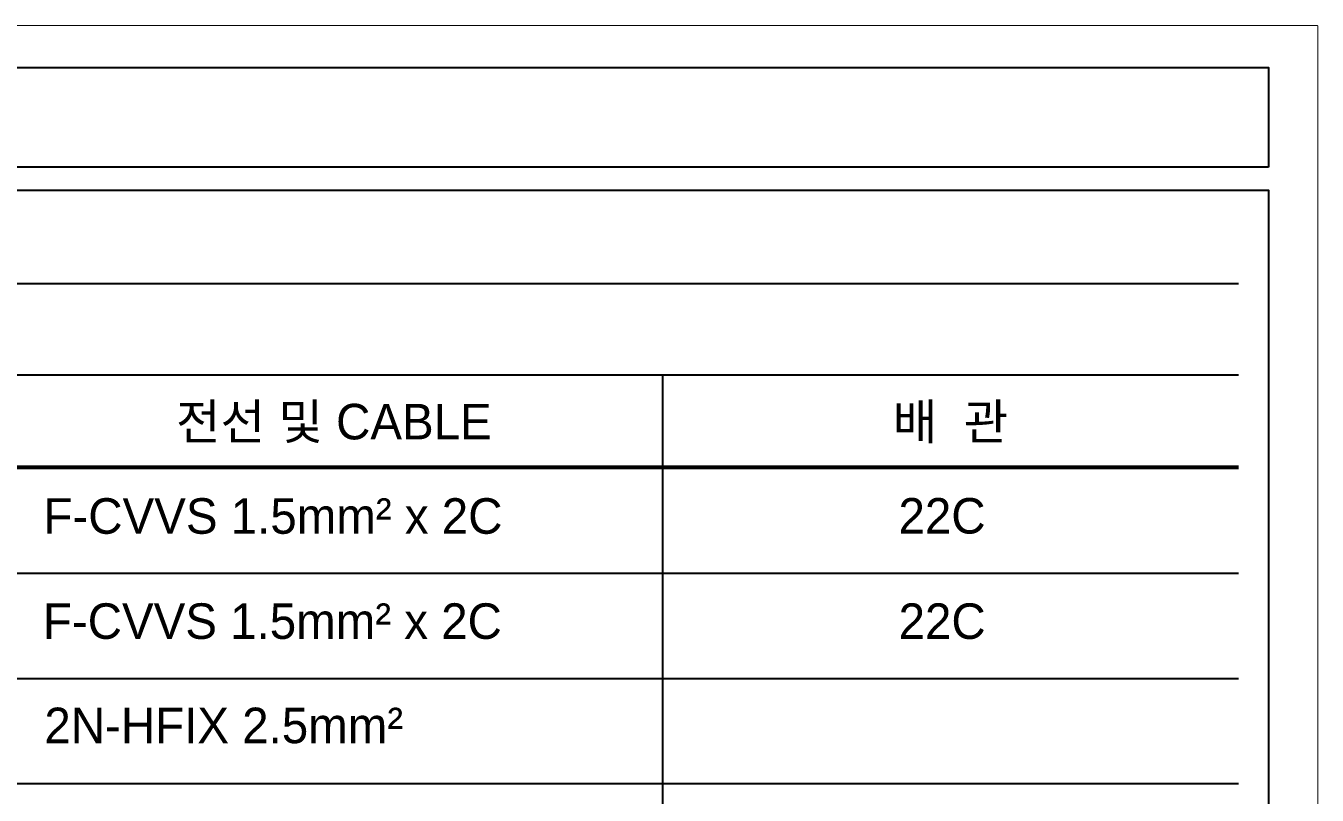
# Model space of a CAD drawing. Header units: millimetres. Extents: x 1282755 to 1285234, y -1758265 to -1757672.
# Drawn here: x 1284184.8 to 1284256.5, y -1757863.5 to -1757820.8 of the extents above; entities that cross this region are included whole.
import ezdxf
from ezdxf.enums import TextEntityAlignment as Align

# ---------------------------------------------------------------- set-up
doc = ezdxf.new("R2010")
doc.units = ezdxf.units.MM
doc.layers.add('MR', color=7, linetype='Continuous')
doc.styles.add('새굴림', font='NGULIM.TTF')

msp = doc.modelspace()

# ---------------------------------------------------------------- linework, layer by layer
at = {"layer": 'MR'}
msp.add_lwpolyline([(1284126.303, -1757820.83), (1284256.493, -1757820.83), (1284256.493, -1757989.52), (1284126.303, -1757989.52)], close=True, dxfattribs=at)

# ---------------------------------------------------------------- next in the draw order: wipeouts: each hides what was drawn before it
msp.add_wipeout([(1284126.303, -1757820.83), (1284256.493, -1757820.83), (1284256.493, -1757989.52), (1284126.303, -1757989.52)]).dxf.layer = 'MR'

# ---------------------------------------------------------------- next in the draw order: linework, layer by layer
at = {"layer": 'MR', "color": 0}
for p, q in [((1284132.59, -1757835.135), (1284252.127, -1757835.135)), ((1284132.59, -1757840.206), (1284252.127, -1757840.206)), ((1284220.136, -1757880.373), (1284220.136, -1757840.206)), ((1284220.136, -1757880.373), (1284220.136, -1757840.206)), ((1284132.59, -1757845.278), (1284252.127, -1757845.278)), ((1284132.59, -1757845.389), (1284252.127, -1757845.389)), ((1284132.59, -1757845.389), (1284252.127, -1757845.389)), ((1284132.59, -1757851.22), (1284252.127, -1757851.22)), ((1284132.59, -1757857.05), (1284252.127, -1757857.05)), ((1284132.59, -1757857.05), (1284252.127, -1757857.05)), ((1284132.59, -1757862.881), (1284252.127, -1757862.881))]:
    msp.add_line(p, q, dxfattribs=at)
at = {"layer": 'MR', "linetype": 'Continuous'}
for points in [[(1284253.795, -1757828.679), (1284133.91, -1757828.679), (1284139.444, -1757823.145), (1284253.795, -1757823.145)], [(1284129.621, -1757829.951), (1284253.795, -1757829.951), (1284253.795, -1757903.148), (1284129.621, -1757903.148)]]:
    msp.add_lwpolyline(points, close=True, dxfattribs=at)

# ---------------------------------------------------------------- next in the draw order: texts
at = {"layer": 'MR', "color": 4, "style": '새굴림'}
for s, p in [('전선 및 CABLE', (1284201.868, -1757842.799)), ('배  관', (1284236.121, -1757842.799))]:
    msp.add_text(s, height=1.9724, dxfattribs=at).set_placement(p, align=Align.MIDDLE_CENTER)
for s, height, p in [('F-CVVS 1.5mm² x 2C', 1.97242, (1284185.732, -1757849.024)), ('22C', 1.9724, (1284233.233, -1757849.014)), ('F-CVVS 1.5mm² x 2C', 1.97242, (1284185.701, -1757854.858)), ('22C', 1.9724, (1284233.239, -1757854.861)), ('2N-HFIX 2.5mm²', 1.97242, (1284185.783, -1757860.649))]:
    msp.add_text(s, height=height, dxfattribs=at).set_placement(p)

doc.saveas('drawing.dxf')
